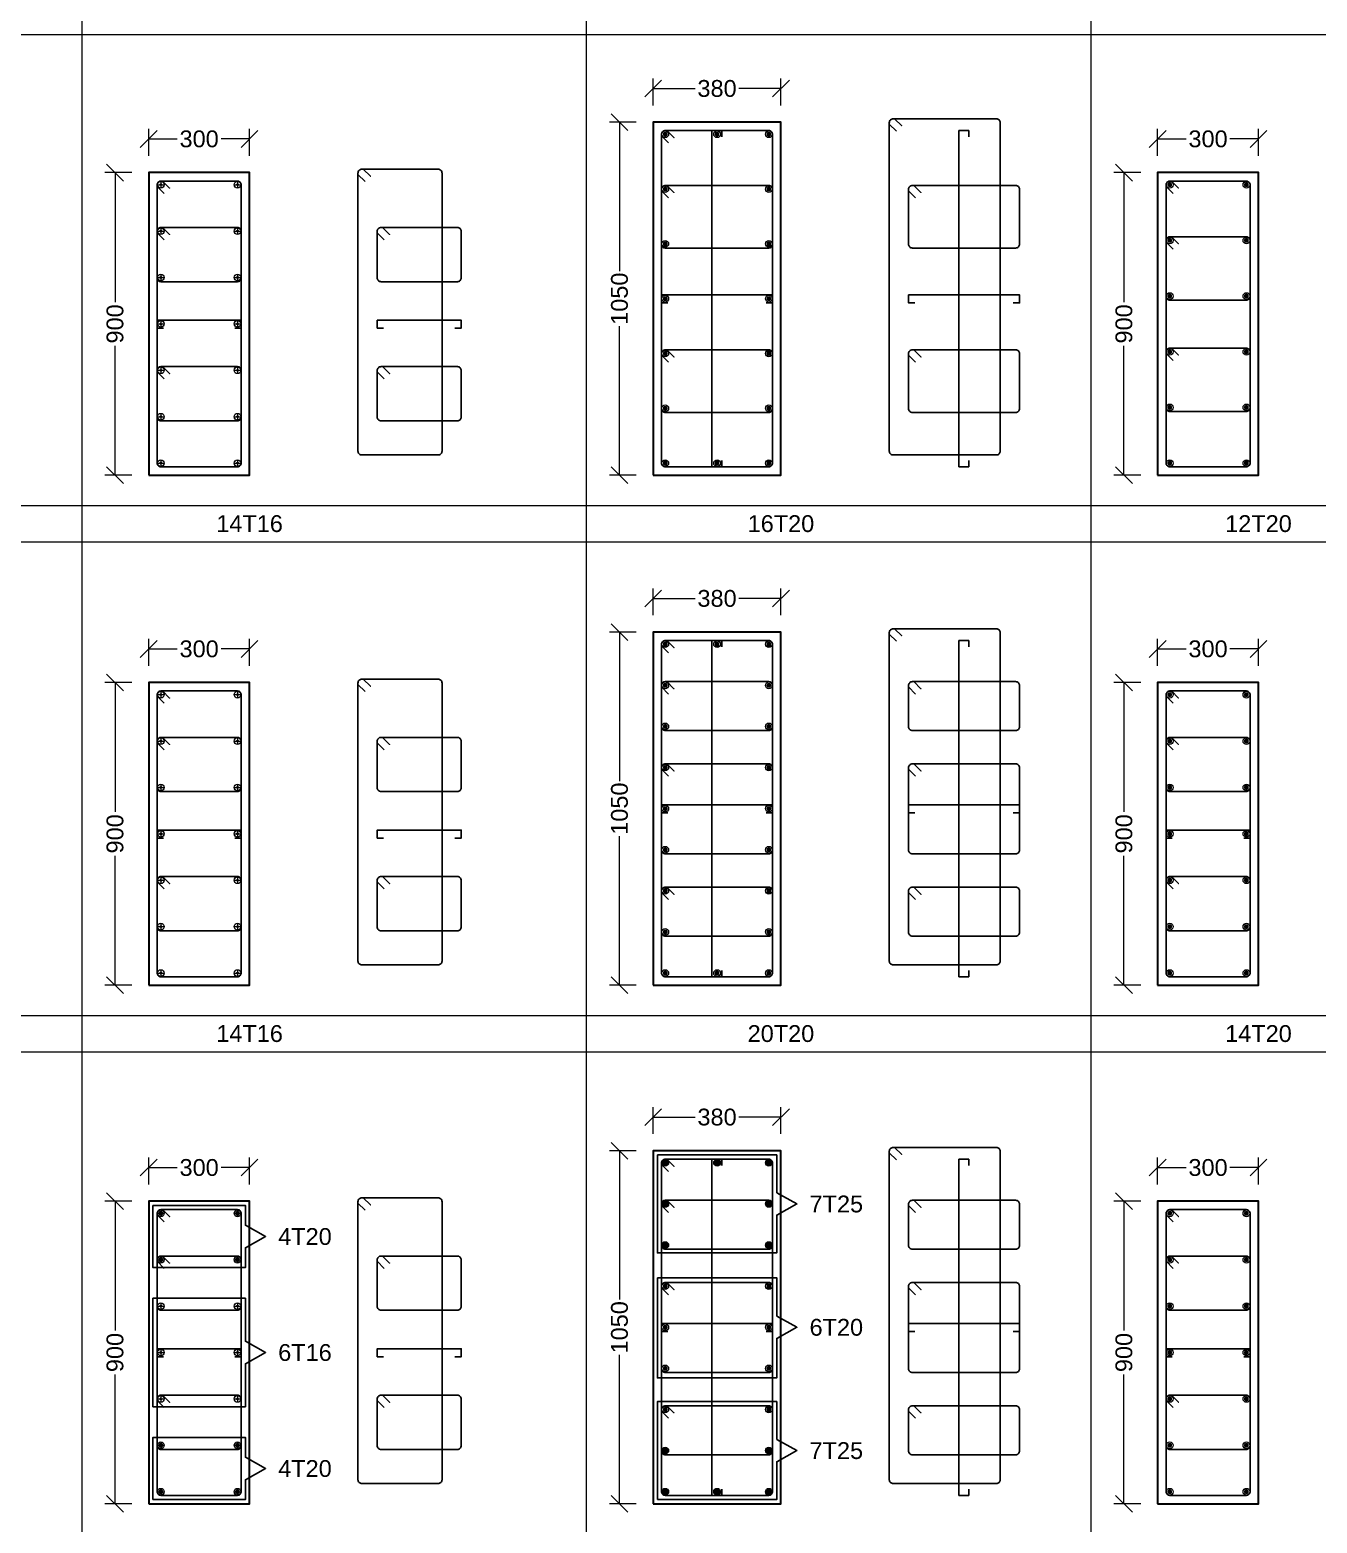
# Model space of a CAD drawing. Header units: inches. Extents: x 332 to 524, y 371 to 463.
# Drawn here: x 400.591 to 404.419, y 406.634 to 411.075 of the extents above; entities that cross this region are included whole.
import ezdxf
from ezdxf.enums import TextEntityAlignment as Align

# ---------------------------------------------------------------- set-up
doc = ezdxf.new("R2010")
doc.units = ezdxf.units.IN
doc.header["$MEASUREMENT"] = 0
for name, color, linetype, lineweight in [('16', 7, 'Continuous', 13), ('20', 7, 'Continuous', 13), ('25', 7, 'Continuous', 13), ('Column', 1, 'Continuous', 30), ('S-SHEET', 8, 'Continuous', 0)]:
    doc.layers.add(name, color=color, linetype=linetype, lineweight=lineweight)
for name, color, linetype in [('Bar', 7, 'Continuous'), ('Cover', 25, 'Continuous'), ('Dim', 7, 'Continuous'), ('Links', 4, 'Continuous'), ('Text', 7, 'Continuous')]:
    doc.layers.add(name, color=color, linetype=linetype)
doc.styles.add('Rcad', font='arial.ttf')

# ---------------------------------------------------------------- blocks, each defined once
blk = doc.blocks.new('_Oblique')
at = {"color": 0, "linetype": 'ByBlock', "lineweight": -2}
blk.add_line((-0.5, -0.5), (0.5, 0.5), dxfattribs=at)
blk = doc.blocks.new('16')
at = {"layer": '16'}
h = blk.add_hatch(color=256, dxfattribs=at)
edge = h.paths.add_edge_path()
edge.add_arc((0, 0), 0.13, 0, 360)
for p, q in [((-0.5, 0), (0.5, 0)), ((0, 0.5), (0, -0.5))]:
    blk.add_line(p, q, dxfattribs=at)
for radius in [0.5, 0.13]:
    blk.add_circle((0, 0), radius, dxfattribs=at)
blk = doc.blocks.new('20')
at = {"layer": '20'}
h = blk.add_hatch(color=256, dxfattribs=at)
h.paths.add_polyline_path([(0.26, 0.26), (0, 0), (0.26, -0.26, 0.198912), (0.36, 0, 0.198912)])
h.paths.add_polyline_path([(0.26, 0.26, 0.414214), (-0.26, 0.26), (0, 0)])
h.paths.add_polyline_path([(-0.26, 0.26, 0.198912), (-0.36, 0, 0.198912), (-0.26, -0.26), (0, 0)])
h.paths.add_polyline_path([(0, 0), (-0.26, -0.26, 0.414214), (0.26, -0.26)])
blk.add_circle((0, 0), 0.5, dxfattribs=at)
blk = doc.blocks.new('25')
at = {"layer": '25'}
h = blk.add_hatch(color=256, dxfattribs=at)
h.paths.add_polyline_path([(0.35, 0.35), (0, 0), (0.35, -0.35, 0.198912), (0.5, 0, 0.198912)])
h.paths.add_polyline_path([(0.35, 0.35, 0.414214), (-0.35, 0.35), (0, 0)])
h.paths.add_polyline_path([(-0.35, 0.35, 0.198912), (-0.5, 0, 0.198912), (-0.35, -0.35), (0, 0)])
h.paths.add_polyline_path([(0, 0), (-0.35, -0.35, 0.414214), (0.35, -0.35)])
at = {"layer": '25', "lineweight": 15}
for p, q in [((0.35, 0.35), (-0.35, -0.35)), ((0.35, -0.35), (-0.35, 0.35))]:
    blk.add_line(p, q, dxfattribs=at)
at = {"layer": '25'}
blk.add_circle((0, 0), 0.5, dxfattribs=at)

msp = doc.modelspace()

# ---------------------------------------------------------------- linework, layer by layer
at = {"layer": 'Column', "elevation": 2510.4241}
for points in [[(402.4448, 409.7506), (402.8248, 409.7506), (402.8248, 410.8006), (402.4448, 410.8006)], [(400.9448, 409.7506), (401.2448, 409.7506), (401.2448, 410.6506), (400.9448, 410.6506)], [(403.9448, 409.7506), (404.2448, 409.7506), (404.2448, 410.6506), (403.9448, 410.6506)], [(402.4448, 408.2339), (402.8248, 408.2339), (402.8248, 409.2839), (402.4448, 409.2839)], [(400.9448, 408.2339), (401.2448, 408.2339), (401.2448, 409.1339), (400.9448, 409.1339)], [(403.9448, 408.2339), (404.2448, 408.2339), (404.2448, 409.1339), (403.9448, 409.1339)], [(402.4448, 406.6913), (402.8248, 406.6913), (402.8248, 407.7413), (402.4448, 407.7413)], [(400.9448, 406.6913), (401.2448, 406.6913), (401.2448, 407.5913), (400.9448, 407.5913)], [(403.9448, 406.6913), (404.2448, 406.6913), (404.2448, 407.5913), (403.9448, 407.5913)]]:
    msp.add_lwpolyline(points, close=True, dxfattribs=at)
at = {"layer": 'Cover', "elevation": 2510.4241}
for points in [[(402.4815, 410.7756), (402.7881, 410.7756, -0.414214), (402.7998, 410.7639), (402.7998, 409.7873, -0.414214), (402.7881, 409.7756), (402.4815, 409.7756, -0.414214), (402.4698, 409.7873), (402.4698, 410.7639, -0.414214), (402.4815, 410.7756), (402.4857, 410.7756), (402.5067, 410.7546), (402.4857, 410.7756), (402.4815, 410.7756, 0.414214), (402.4698, 410.7639), (402.4698, 410.7597), (402.4909, 410.7388)], [(403.1587, 410.8107), (403.4653, 410.8107, -0.414214), (403.477, 410.799), (403.477, 409.8224, -0.414214), (403.4653, 409.8107), (403.1587, 409.8107, -0.414214), (403.147, 409.8224), (403.147, 410.799, -0.414214), (403.1587, 410.8107), (403.1629, 410.8107), (403.1839, 410.7897), (403.1629, 410.8107), (403.1587, 410.8107, 0.414214), (403.147, 410.799), (403.147, 410.7948), (403.1681, 410.7739)], [(401.5787, 410.6607), (401.8053, 410.6607, -0.414214), (401.817, 410.649), (401.817, 409.8224, -0.414214), (401.8053, 409.8107), (401.5787, 409.8107, -0.414214), (401.567, 409.8224), (401.567, 410.649, -0.414214), (401.5787, 410.6607), (401.5829, 410.6607), (401.6039, 410.6397), (401.5829, 410.6607), (401.5787, 410.6607, 0.414214), (401.567, 410.649), (401.567, 410.6448), (401.5881, 410.6239)], [(400.9815, 410.6256), (401.2081, 410.6256, -0.414214), (401.2198, 410.6139), (401.2198, 409.7873, -0.414214), (401.2081, 409.7756), (400.9815, 409.7756, -0.414214), (400.9698, 409.7873), (400.9698, 410.6139, -0.414214), (400.9815, 410.6256), (400.9857, 410.6256), (401.0067, 410.6046), (400.9857, 410.6256), (400.9815, 410.6256, 0.414214), (400.9698, 410.6139), (400.9698, 410.6097), (400.9909, 410.5888)], [(403.9815, 410.6256), (404.2081, 410.6256, -0.414214), (404.2198, 410.6139), (404.2198, 409.7873, -0.414214), (404.2081, 409.7756), (403.9815, 409.7756, -0.414214), (403.9698, 409.7873), (403.9698, 410.6139, -0.414214), (403.9815, 410.6256), (403.9857, 410.6256), (404.0067, 410.6046), (403.9857, 410.6256), (403.9815, 410.6256, 0.414214), (403.9698, 410.6139), (403.9698, 410.6097), (403.9909, 410.5888)], [(403.1587, 409.294), (403.4653, 409.294, -0.414214), (403.477, 409.2823), (403.477, 408.3057, -0.414214), (403.4653, 408.294), (403.1587, 408.294, -0.414214), (403.147, 408.3057), (403.147, 409.2823, -0.414214), (403.1587, 409.294), (403.1629, 409.294), (403.1839, 409.273), (403.1629, 409.294), (403.1587, 409.294, 0.414214), (403.147, 409.2823), (403.147, 409.2781), (403.1681, 409.2572)], [(402.4815, 409.2589), (402.7881, 409.2589, -0.414214), (402.7998, 409.2472), (402.7998, 408.2706, -0.414214), (402.7881, 408.2589), (402.4815, 408.2589, -0.414214), (402.4698, 408.2706), (402.4698, 409.2472, -0.414214), (402.4815, 409.2589), (402.4857, 409.2589), (402.5067, 409.2379), (402.4857, 409.2589), (402.4815, 409.2589, 0.414214), (402.4698, 409.2472), (402.4698, 409.243), (402.4909, 409.2221)], [(401.5787, 409.144), (401.8053, 409.144, -0.414214), (401.817, 409.1323), (401.817, 408.3057, -0.414214), (401.8053, 408.294), (401.5787, 408.294, -0.414214), (401.567, 408.3057), (401.567, 409.1323, -0.414214), (401.5787, 409.144), (401.5829, 409.144), (401.6039, 409.123), (401.5829, 409.144), (401.5787, 409.144, 0.414214), (401.567, 409.1323), (401.567, 409.1281), (401.5881, 409.1072)], [(400.9815, 409.1089), (401.2081, 409.1089, -0.414214), (401.2198, 409.0972), (401.2198, 408.2706, -0.414214), (401.2081, 408.2589), (400.9815, 408.2589, -0.414214), (400.9698, 408.2706), (400.9698, 409.0972, -0.414214), (400.9815, 409.1089), (400.9857, 409.1089), (401.0067, 409.0879), (400.9857, 409.1089), (400.9815, 409.1089, 0.414214), (400.9698, 409.0972), (400.9698, 409.093), (400.9909, 409.0721)], [(403.9815, 409.1089), (404.2081, 409.1089, -0.414214), (404.2198, 409.0972), (404.2198, 408.2706, -0.414214), (404.2081, 408.2589), (403.9815, 408.2589, -0.414214), (403.9698, 408.2706), (403.9698, 409.0972, -0.414214), (403.9815, 409.1089), (403.9857, 409.1089), (404.0067, 409.0879), (403.9857, 409.1089), (403.9815, 409.1089, 0.414214), (403.9698, 409.0972), (403.9698, 409.093), (403.9909, 409.0721)], [(402.4815, 407.7163), (402.7881, 407.7163, -0.414214), (402.7998, 407.7046), (402.7998, 406.728, -0.414214), (402.7881, 406.7163), (402.4815, 406.7163, -0.414214), (402.4698, 406.728), (402.4698, 407.7046, -0.414214), (402.4815, 407.7163), (402.4857, 407.7163), (402.5067, 407.6954), (402.4857, 407.7163), (402.4815, 407.7163, 0.414214), (402.4698, 407.7046), (402.4698, 407.7005), (402.4909, 407.6795)], [(403.1587, 407.7514), (403.4653, 407.7514, -0.414214), (403.477, 407.7397), (403.477, 406.7631, -0.414214), (403.4653, 406.7514), (403.1587, 406.7514, -0.414214), (403.147, 406.7631), (403.147, 407.7397, -0.414214), (403.1587, 407.7514), (403.1629, 407.7514), (403.1839, 407.7305), (403.1629, 407.7514), (403.1587, 407.7514, 0.414214), (403.147, 407.7397), (403.147, 407.7356), (403.1681, 407.7146)], [(401.5787, 407.6014), (401.8053, 407.6014, -0.414214), (401.817, 407.5897), (401.817, 406.7631, -0.414214), (401.8053, 406.7514), (401.5787, 406.7514, -0.414214), (401.567, 406.7631), (401.567, 407.5897, -0.414214), (401.5787, 407.6014), (401.5829, 407.6014), (401.6039, 407.5805), (401.5829, 407.6014), (401.5787, 407.6014, 0.414214), (401.567, 407.5897), (401.567, 407.5856), (401.5881, 407.5646)], [(400.9815, 407.5663), (401.2081, 407.5663, -0.414214), (401.2198, 407.5546), (401.2198, 406.728, -0.414214), (401.2081, 406.7163), (400.9815, 406.7163, -0.414214), (400.9698, 406.728), (400.9698, 407.5546, -0.414214), (400.9815, 407.5663), (400.9857, 407.5663), (401.0067, 407.5454), (400.9857, 407.5663), (400.9815, 407.5663, 0.414214), (400.9698, 407.5546), (400.9698, 407.5505), (400.9909, 407.5295)], [(403.9815, 407.5663), (404.2081, 407.5663, -0.414214), (404.2198, 407.5546), (404.2198, 406.728, -0.414214), (404.2081, 406.7163), (403.9815, 406.7163, -0.414214), (403.9698, 406.728), (403.9698, 407.5546, -0.414214), (403.9815, 407.5663), (403.9857, 407.5663), (404.0067, 407.5454), (403.9857, 407.5663), (403.9815, 407.5663, 0.414214), (403.9698, 407.5546), (403.9698, 407.5505), (403.9909, 407.5295)]]:
    msp.add_lwpolyline(points, format="xyb", dxfattribs=at)
at = {"layer": 'Dim', "lineweight": 13}
for p, q in [((402.4448, 410.8506, 2510.4241), (402.4448, 410.9306, 2510.4241)), ((402.8248, 410.8506, 2510.4241), (402.8248, 410.9306, 2510.4241)), ((402.4448, 410.9006, 2510.4241), (402.5698, 410.9006, 2510.4241)), ((402.8248, 410.9006, 2510.4241), (402.6999, 410.9006, 2510.4241)), ((400.9448, 410.7006, 2510.4241), (400.9448, 410.7806, 2510.4241)), ((401.2448, 410.7006, 2510.4241), (401.2448, 410.7806, 2510.4241)), ((402.3948, 410.8006, 2510.4241), (402.3148, 410.8006, 2510.4241)), ((402.3448, 410.8006, 2510.4241), (402.3448, 410.3577, 2510.4241)), ((403.9448, 410.7006, 2510.4241), (403.9448, 410.7806, 2510.4241)), ((404.2448, 410.7006, 2510.4241), (404.2448, 410.7806, 2510.4241)), ((400.9448, 410.7506, 2510.4241), (401.0298, 410.7506, 2510.4241)), ((401.2448, 410.7506, 2510.4241), (401.1599, 410.7506, 2510.4241)), ((403.9448, 410.7506, 2510.4241), (404.0298, 410.7506, 2510.4241)), ((404.2448, 410.7506, 2510.4241), (404.1599, 410.7506, 2510.4241)), ((400.8948, 410.6506, 2510.4241), (400.8148, 410.6506, 2510.4241)), ((400.8448, 410.6506, 2510.4241), (400.8448, 410.2656, 2510.4241)), ((403.8948, 410.6506, 2510.4241), (403.8148, 410.6506, 2510.4241)), ((403.8448, 410.6506, 2510.4241), (403.8448, 410.2656, 2510.4241)), ((402.3448, 409.7506, 2510.4241), (402.3448, 410.1934, 2510.4241)), ((400.8448, 409.7506, 2510.4241), (400.8448, 410.1355, 2510.4241)), ((403.8448, 409.7506, 2510.4241), (403.8448, 410.1355, 2510.4241)), ((400.8948, 409.7506, 2510.4241), (400.8148, 409.7506, 2510.4241)), ((402.3948, 409.7506, 2510.4241), (402.3148, 409.7506, 2510.4241)), ((403.8948, 409.7506, 2510.4241), (403.8148, 409.7506, 2510.4241)), ((402.4448, 409.3339, 2510.4241), (402.4448, 409.4139, 2510.4241)), ((402.8248, 409.3339, 2510.4241), (402.8248, 409.4139, 2510.4241)), ((402.4448, 409.3839, 2510.4241), (402.5698, 409.3839, 2510.4241)), ((402.8248, 409.3839, 2510.4241), (402.6999, 409.3839, 2510.4241)), ((402.3948, 409.2839, 2510.4241), (402.3148, 409.2839, 2510.4241)), ((402.3448, 409.2839, 2510.4241), (402.3448, 408.841, 2510.4241)), ((400.9448, 409.1839, 2510.4241), (400.9448, 409.2639, 2510.4241)), ((400.9448, 409.2339, 2510.4241), (401.0298, 409.2339, 2510.4241)), ((401.2448, 409.2339, 2510.4241), (401.1599, 409.2339, 2510.4241)), ((401.2448, 409.1839, 2510.4241), (401.2448, 409.2639, 2510.4241)), ((403.9448, 409.1839, 2510.4241), (403.9448, 409.2639, 2510.4241)), ((403.9448, 409.2339, 2510.4241), (404.0298, 409.2339, 2510.4241)), ((404.2448, 409.2339, 2510.4241), (404.1599, 409.2339, 2510.4241)), ((404.2448, 409.1839, 2510.4241), (404.2448, 409.2639, 2510.4241)), ((400.8948, 409.1339, 2510.4241), (400.8148, 409.1339, 2510.4241)), ((400.8448, 409.1339, 2510.4241), (400.8448, 408.7489, 2510.4241)), ((403.8948, 409.1339, 2510.4241), (403.8148, 409.1339, 2510.4241)), ((403.8448, 409.1339, 2510.4241), (403.8448, 408.7489, 2510.4241)), ((402.3448, 408.2339, 2510.4241), (402.3448, 408.6767, 2510.4241)), ((400.8448, 408.2339, 2510.4241), (400.8448, 408.6188, 2510.4241)), ((403.8448, 408.2339, 2510.4241), (403.8448, 408.6188, 2510.4241)), ((400.8948, 408.2339, 2510.4241), (400.8148, 408.2339, 2510.4241)), ((402.3948, 408.2339, 2510.4241), (402.3148, 408.2339, 2510.4241)), ((403.8948, 408.2339, 2510.4241), (403.8148, 408.2339, 2510.4241)), ((402.4448, 407.7913, 2510.4241), (402.4448, 407.8713, 2510.4241)), ((402.8248, 407.7913, 2510.4241), (402.8248, 407.8713, 2510.4241)), ((402.4448, 407.8413, 2510.4241), (402.5698, 407.8413, 2510.4241)), ((402.8248, 407.8413, 2510.4241), (402.6999, 407.8413, 2510.4241)), ((400.9448, 407.6413, 2510.4241), (400.9448, 407.7213, 2510.4241)), ((401.2448, 407.6413, 2510.4241), (401.2448, 407.7213, 2510.4241)), ((402.3948, 407.7413, 2510.4241), (402.3148, 407.7413, 2510.4241)), ((402.3448, 407.7413, 2510.4241), (402.3448, 407.2985, 2510.4241)), ((403.9448, 407.6413, 2510.4241), (403.9448, 407.7213, 2510.4241)), ((404.2448, 407.6413, 2510.4241), (404.2448, 407.7213, 2510.4241)), ((400.9448, 407.6913, 2510.4241), (401.0298, 407.6913, 2510.4241)), ((401.2448, 407.6913, 2510.4241), (401.1599, 407.6913, 2510.4241)), ((403.9448, 407.6913, 2510.4241), (404.0298, 407.6913, 2510.4241)), ((404.2448, 407.6913, 2510.4241), (404.1599, 407.6913, 2510.4241)), ((400.8948, 407.5913, 2510.4241), (400.8148, 407.5913, 2510.4241)), ((400.8448, 407.5913, 2510.4241), (400.8448, 407.2064, 2510.4241)), ((403.8948, 407.5913, 2510.4241), (403.8148, 407.5913, 2510.4241)), ((403.8448, 407.5913, 2510.4241), (403.8448, 407.2064, 2510.4241)), ((402.3448, 406.6913, 2510.4241), (402.3448, 407.1342, 2510.4241)), ((400.8448, 406.6913, 2510.4241), (400.8448, 407.0763, 2510.4241)), ((403.8448, 406.6913, 2510.4241), (403.8448, 407.0763, 2510.4241)), ((400.8948, 406.6913, 2510.4241), (400.8148, 406.6913, 2510.4241)), ((402.3948, 406.6913, 2510.4241), (402.3148, 406.6913, 2510.4241)), ((403.8948, 406.6913, 2510.4241), (403.8148, 406.6913, 2510.4241))]:
    msp.add_line(p, q, dxfattribs=at)
at = {"layer": 'Links', "color": 6, "elevation": 2510.4241}
for points in [[(402.6489, 410.7568), (402.6489, 410.7756), (402.6197, 410.7756), (402.6197, 409.7756), (402.6489, 409.7756), (402.6489, 409.7943)], [(403.3834, 410.7568), (403.3834, 410.7756), (403.3542, 410.7756), (403.3542, 409.7756), (403.3834, 409.7756), (403.3834, 409.7943)], [(402.4886, 410.2632), (402.4698, 410.2632), (402.4698, 410.2866), (402.7998, 410.2866), (402.7998, 410.2866), (402.7998, 410.2632), (402.7811, 410.2632)], [(403.2231, 410.2632), (403.2043, 410.2632), (403.2043, 410.2866), (403.5343, 410.2866), (403.5343, 410.2866), (403.5343, 410.2632), (403.5156, 410.2632)], [(400.9886, 410.1882), (400.9698, 410.1882), (400.9698, 410.2116), (401.2198, 410.2116), (401.2198, 410.2116), (401.2198, 410.1882), (401.2011, 410.1882)], [(401.6431, 410.1882), (401.6243, 410.1882), (401.6243, 410.2116), (401.8743, 410.2116), (401.8743, 410.2116), (401.8743, 410.1882), (401.8556, 410.1882)], [(402.6489, 409.2402), (402.6489, 409.2589), (402.6197, 409.2589), (402.6197, 408.2589), (402.6489, 408.2589), (402.6489, 408.2776)], [(403.3834, 409.2402), (403.3834, 409.2589), (403.3542, 409.2589), (403.3542, 408.2589), (403.3834, 408.2589), (403.3834, 408.2776)], [(402.4886, 408.7465), (402.4698, 408.7465), (402.4698, 408.7699), (402.7998, 408.7699), (402.7998, 408.7699), (402.7998, 408.7465), (402.7811, 408.7465)], [(403.2231, 408.7465), (403.2043, 408.7465), (403.2043, 408.7699), (403.5343, 408.7699), (403.5343, 408.7699), (403.5343, 408.7465), (403.5156, 408.7465)], [(400.9886, 408.6715), (400.9698, 408.6715), (400.9698, 408.6949), (401.2198, 408.6949), (401.2198, 408.6949), (401.2198, 408.6715), (401.2011, 408.6715)], [(401.6431, 408.6715), (401.6243, 408.6715), (401.6243, 408.6949), (401.8743, 408.6949), (401.8743, 408.6949), (401.8743, 408.6715), (401.8556, 408.6715)], [(403.9886, 408.6715), (403.9698, 408.6715), (403.9698, 408.6949), (404.2198, 408.6949), (404.2198, 408.6949), (404.2198, 408.6715), (404.2011, 408.6715)], [(402.6489, 407.6976), (402.6489, 407.7163), (402.6197, 407.7163), (402.6197, 406.7163), (402.6489, 406.7163), (402.6489, 406.7351)], [(403.3834, 407.6976), (403.3834, 407.7163), (403.3542, 407.7163), (403.3542, 406.7163), (403.3834, 406.7163), (403.3834, 406.7351)], [(402.4886, 407.2039), (402.4698, 407.2039), (402.4698, 407.2273), (402.7998, 407.2273), (402.7998, 407.2273), (402.7998, 407.2039), (402.7811, 407.2039)], [(403.2231, 407.2039), (403.2043, 407.2039), (403.2043, 407.2273), (403.5343, 407.2273), (403.5343, 407.2273), (403.5343, 407.2039), (403.5156, 407.2039)], [(400.9886, 407.1289), (400.9698, 407.1289), (400.9698, 407.1523), (401.2198, 407.1523), (401.2198, 407.1523), (401.2198, 407.1289), (401.2011, 407.1289)], [(401.6431, 407.1289), (401.6243, 407.1289), (401.6243, 407.1523), (401.8743, 407.1523), (401.8743, 407.1523), (401.8743, 407.1289), (401.8556, 407.1289)], [(403.9886, 407.1289), (403.9698, 407.1289), (403.9698, 407.1523), (404.2198, 407.1523), (404.2198, 407.1523), (404.2198, 407.1289), (404.2011, 407.1289)]]:
    msp.add_lwpolyline(points, dxfattribs=at)
at = {"layer": 'Links', "elevation": 2510.4241}
for points in [[(402.4815, 410.6126), (402.7881, 410.6126, -0.414214), (402.7998, 410.6009), (402.7998, 410.4379, -0.414214), (402.7881, 410.4262), (402.4815, 410.4262, -0.414214), (402.4698, 410.4379), (402.4698, 410.6009, -0.414214), (402.4815, 410.6126), (402.4857, 410.6126), (402.5067, 410.5916), (402.4857, 410.6126), (402.4815, 410.6126, 0.414214), (402.4698, 410.6009), (402.4698, 410.5967), (402.4909, 410.5758)], [(403.216, 410.6126), (403.5226, 410.6126, -0.414214), (403.5343, 410.6009), (403.5343, 410.4379, -0.414214), (403.5226, 410.4262), (403.216, 410.4262, -0.414214), (403.2043, 410.4379), (403.2043, 410.6009, -0.414214), (403.216, 410.6126), (403.2202, 410.6126), (403.2412, 410.5916), (403.2202, 410.6126), (403.216, 410.6126, 0.414214), (403.2043, 410.6009), (403.2043, 410.5967), (403.2254, 410.5758)], [(400.9815, 410.4876), (401.2081, 410.4876, -0.414214), (401.2198, 410.4759), (401.2198, 410.3379, -0.414214), (401.2081, 410.3262), (400.9815, 410.3262, -0.414214), (400.9698, 410.3379), (400.9698, 410.4759, -0.414214), (400.9815, 410.4876), (400.9857, 410.4876), (401.0067, 410.4666), (400.9857, 410.4876), (400.9815, 410.4876, 0.414214), (400.9698, 410.4759), (400.9698, 410.4717), (400.9909, 410.4508)], [(401.636, 410.4876), (401.8626, 410.4876, -0.414214), (401.8743, 410.4759), (401.8743, 410.3379, -0.414214), (401.8626, 410.3262), (401.636, 410.3262, -0.414214), (401.6243, 410.3379), (401.6243, 410.4759, -0.414214), (401.636, 410.4876), (401.6402, 410.4876), (401.6612, 410.4666), (401.6402, 410.4876), (401.636, 410.4876, 0.414214), (401.6243, 410.4759), (401.6243, 410.4717), (401.6454, 410.4508)], [(403.9815, 410.46), (404.2081, 410.46, -0.414214), (404.2198, 410.4483), (404.2198, 410.2827, -0.414214), (404.2081, 410.271), (403.9815, 410.271, -0.414214), (403.9698, 410.2827), (403.9698, 410.4483, -0.414214), (403.9815, 410.46), (403.9857, 410.46), (404.0067, 410.439), (403.9857, 410.46), (403.9815, 410.46, 0.414214), (403.9698, 410.4483), (403.9698, 410.4441), (403.9909, 410.4232)], [(402.4815, 410.1236), (402.7881, 410.1236, -0.414214), (402.7998, 410.1119), (402.7998, 409.9489, -0.414214), (402.7881, 409.9372), (402.4815, 409.9372, -0.414214), (402.4698, 409.9489), (402.4698, 410.1119, -0.414214), (402.4815, 410.1236), (402.4857, 410.1236), (402.5067, 410.1026), (402.4857, 410.1236), (402.4815, 410.1236, 0.414214), (402.4698, 410.1119), (402.4698, 410.1077), (402.4909, 410.0868)], [(403.216, 410.1236), (403.5226, 410.1236, -0.414214), (403.5343, 410.1119), (403.5343, 409.9489, -0.414214), (403.5226, 409.9372), (403.216, 409.9372, -0.414214), (403.2043, 409.9489), (403.2043, 410.1119, -0.414214), (403.216, 410.1236), (403.2202, 410.1236), (403.2412, 410.1026), (403.2202, 410.1236), (403.216, 410.1236, 0.414214), (403.2043, 410.1119), (403.2043, 410.1077), (403.2254, 410.0868)], [(403.9815, 410.1288), (404.2081, 410.1288, -0.414214), (404.2198, 410.1171), (404.2198, 409.9515, -0.414214), (404.2081, 409.9398), (403.9815, 409.9398, -0.414214), (403.9698, 409.9515), (403.9698, 410.1171, -0.414214), (403.9815, 410.1288), (403.9857, 410.1288), (404.0067, 410.1078), (403.9857, 410.1288), (403.9815, 410.1288, 0.414214), (403.9698, 410.1171), (403.9698, 410.1129), (403.9909, 410.092)], [(400.9815, 410.0736), (401.2081, 410.0736, -0.414214), (401.2198, 410.0619), (401.2198, 409.9239, -0.414214), (401.2081, 409.9122), (400.9815, 409.9122, -0.414214), (400.9698, 409.9239), (400.9698, 410.0619, -0.414214), (400.9815, 410.0736), (400.9857, 410.0736), (401.0067, 410.0526), (400.9857, 410.0736), (400.9815, 410.0736, 0.414214), (400.9698, 410.0619), (400.9698, 410.0577), (400.9909, 410.0368)], [(401.636, 410.0736), (401.8626, 410.0736, -0.414214), (401.8743, 410.0619), (401.8743, 409.9239, -0.414214), (401.8626, 409.9122), (401.636, 409.9122, -0.414214), (401.6243, 409.9239), (401.6243, 410.0619, -0.414214), (401.636, 410.0736), (401.6402, 410.0736), (401.6612, 410.0526), (401.6402, 410.0736), (401.636, 410.0736, 0.414214), (401.6243, 410.0619), (401.6243, 410.0577), (401.6454, 410.0368)], [(402.4815, 409.1366), (402.7881, 409.1366, -0.414214), (402.7998, 409.1249), (402.7998, 409.0027, -0.414214), (402.7881, 408.991), (402.4815, 408.991, -0.414214), (402.4698, 409.0027), (402.4698, 409.1249, -0.414214), (402.4815, 409.1366), (402.4857, 409.1366), (402.5067, 409.1157), (402.4857, 409.1366), (402.4815, 409.1366, 0.414214), (402.4698, 409.1249), (402.4698, 409.1208), (402.4909, 409.0998)], [(403.216, 409.1366), (403.5226, 409.1366, -0.414214), (403.5343, 409.1249), (403.5343, 409.0027, -0.414214), (403.5226, 408.991), (403.216, 408.991, -0.414214), (403.2043, 409.0027), (403.2043, 409.1249, -0.414214), (403.216, 409.1366), (403.2202, 409.1366), (403.2412, 409.1157), (403.2202, 409.1366), (403.216, 409.1366, 0.414214), (403.2043, 409.1249), (403.2043, 409.1208), (403.2254, 409.0998)], [(400.9815, 408.9709), (401.2081, 408.9709, -0.414214), (401.2198, 408.9592), (401.2198, 408.8212, -0.414214), (401.2081, 408.8095), (400.9815, 408.8095, -0.414214), (400.9698, 408.8212), (400.9698, 408.9592, -0.414214), (400.9815, 408.9709), (400.9857, 408.9709), (401.0067, 408.9499), (400.9857, 408.9709), (400.9815, 408.9709, 0.414214), (400.9698, 408.9592), (400.9698, 408.955), (400.9909, 408.9341)], [(401.636, 408.9709), (401.8626, 408.9709, -0.414214), (401.8743, 408.9592), (401.8743, 408.8212, -0.414214), (401.8626, 408.8095), (401.636, 408.8095, -0.414214), (401.6243, 408.8212), (401.6243, 408.9592, -0.414214), (401.636, 408.9709), (401.6402, 408.9709), (401.6612, 408.9499), (401.6402, 408.9709), (401.636, 408.9709, 0.414214), (401.6243, 408.9592), (401.6243, 408.955), (401.6454, 408.9341)], [(403.9815, 408.9709), (404.2081, 408.9709, -0.414214), (404.2198, 408.9592), (404.2198, 408.8212, -0.414214), (404.2081, 408.8095), (403.9815, 408.8095, -0.414214), (403.9698, 408.8212), (403.9698, 408.9592, -0.414214), (403.9815, 408.9709), (403.9857, 408.9709), (404.0067, 408.9499), (403.9857, 408.9709), (403.9815, 408.9709, 0.414214), (403.9698, 408.9592), (403.9698, 408.955), (403.9909, 408.9341)], [(402.4815, 408.8921), (402.7881, 408.8921, -0.414214), (402.7998, 408.8804), (402.7998, 408.6359, -0.414214), (402.7881, 408.6242), (402.4815, 408.6242, -0.414214), (402.4698, 408.6359), (402.4698, 408.8804, -0.414214), (402.4815, 408.8921), (402.4857, 408.8921), (402.5067, 408.8712), (402.4857, 408.8921), (402.4815, 408.8921, 0.414214), (402.4698, 408.8804), (402.4698, 408.8763), (402.4909, 408.8553)], [(403.216, 408.8921), (403.5226, 408.8921, -0.414214), (403.5343, 408.8804), (403.5343, 408.6359, -0.414214), (403.5226, 408.6242), (403.216, 408.6242, -0.414214), (403.2043, 408.6359), (403.2043, 408.8804, -0.414214), (403.216, 408.8921), (403.2202, 408.8921), (403.2412, 408.8712), (403.2202, 408.8921), (403.216, 408.8921, 0.414214), (403.2043, 408.8804), (403.2043, 408.8763), (403.2254, 408.8553)], [(400.9815, 408.5569), (401.2081, 408.5569, -0.414214), (401.2198, 408.5452), (401.2198, 408.4072, -0.414214), (401.2081, 408.3955), (400.9815, 408.3955, -0.414214), (400.9698, 408.4072), (400.9698, 408.5452, -0.414214), (400.9815, 408.5569), (400.9857, 408.5569), (401.0067, 408.5359), (400.9857, 408.5569), (400.9815, 408.5569, 0.414214), (400.9698, 408.5452), (400.9698, 408.541), (400.9909, 408.5201)], [(401.636, 408.5569), (401.8626, 408.5569, -0.414214), (401.8743, 408.5452), (401.8743, 408.4072, -0.414214), (401.8626, 408.3955), (401.636, 408.3955, -0.414214), (401.6243, 408.4072), (401.6243, 408.5452, -0.414214), (401.636, 408.5569), (401.6402, 408.5569), (401.6612, 408.5359), (401.6402, 408.5569), (401.636, 408.5569, 0.414214), (401.6243, 408.5452), (401.6243, 408.541), (401.6454, 408.5201)], [(403.9815, 408.5569), (404.2081, 408.5569, -0.414214), (404.2198, 408.5452), (404.2198, 408.4072, -0.414214), (404.2081, 408.3955), (403.9815, 408.3955, -0.414214), (403.9698, 408.4072), (403.9698, 408.5452, -0.414214), (403.9815, 408.5569), (403.9857, 408.5569), (404.0067, 408.5359), (403.9857, 408.5569), (403.9815, 408.5569, 0.414214), (403.9698, 408.5452), (403.9698, 408.541), (403.9909, 408.5201)], [(402.4815, 408.5254), (402.7881, 408.5254, -0.414214), (402.7998, 408.5137), (402.7998, 408.3914, -0.414214), (402.7881, 408.3797), (402.4815, 408.3797, -0.414214), (402.4698, 408.3914), (402.4698, 408.5137, -0.414214), (402.4815, 408.5254), (402.4857, 408.5254), (402.5067, 408.5044), (402.4857, 408.5254), (402.4815, 408.5254, 0.414214), (402.4698, 408.5137), (402.4698, 408.5095), (402.4909, 408.4886)], [(403.216, 408.5254), (403.5226, 408.5254, -0.414214), (403.5343, 408.5137), (403.5343, 408.3914, -0.414214), (403.5226, 408.3797), (403.216, 408.3797, -0.414214), (403.2043, 408.3914), (403.2043, 408.5137, -0.414214), (403.216, 408.5254), (403.2202, 408.5254), (403.2412, 408.5044), (403.2202, 408.5254), (403.216, 408.5254, 0.414214), (403.2043, 408.5137), (403.2043, 408.5095), (403.2254, 408.4886)], [(402.4815, 407.5941), (402.7881, 407.5941, -0.414214), (402.7998, 407.5824), (402.7998, 407.4601, -0.414214), (402.7881, 407.4484), (402.4815, 407.4484, -0.414214), (402.4698, 407.4601), (402.4698, 407.5824, -0.414214), (402.4815, 407.5941), (402.4857, 407.5941), (402.5067, 407.5731), (402.4857, 407.5941), (402.4815, 407.5941, 0.414214), (402.4698, 407.5824), (402.4698, 407.5782), (402.4909, 407.5573)], [(403.216, 407.5941), (403.5226, 407.5941, -0.414214), (403.5343, 407.5824), (403.5343, 407.4601, -0.414214), (403.5226, 407.4484), (403.216, 407.4484, -0.414214), (403.2043, 407.4601), (403.2043, 407.5824, -0.414214), (403.216, 407.5941), (403.2202, 407.5941), (403.2412, 407.5731), (403.2202, 407.5941), (403.216, 407.5941, 0.414214), (403.2043, 407.5824), (403.2043, 407.5782), (403.2254, 407.5573)], [(400.9815, 407.4283), (401.2081, 407.4283, -0.414214), (401.2198, 407.4166), (401.2198, 407.2786, -0.414214), (401.2081, 407.2669), (400.9815, 407.2669, -0.414214), (400.9698, 407.2786), (400.9698, 407.4166, -0.414214), (400.9815, 407.4283), (400.9857, 407.4283), (401.0067, 407.4074), (400.9857, 407.4283), (400.9815, 407.4283, 0.414214), (400.9698, 407.4166), (400.9698, 407.4125), (400.9909, 407.3915)], [(401.636, 407.4283), (401.8626, 407.4283, -0.414214), (401.8743, 407.4166), (401.8743, 407.2786, -0.414214), (401.8626, 407.2669), (401.636, 407.2669, -0.414214), (401.6243, 407.2786), (401.6243, 407.4166, -0.414214), (401.636, 407.4283), (401.6402, 407.4283), (401.6612, 407.4074), (401.6402, 407.4283), (401.636, 407.4283, 0.414214), (401.6243, 407.4166), (401.6243, 407.4125), (401.6454, 407.3915)], [(403.9815, 407.4283), (404.2081, 407.4283, -0.414214), (404.2198, 407.4166), (404.2198, 407.2786, -0.414214), (404.2081, 407.2669), (403.9815, 407.2669, -0.414214), (403.9698, 407.2786), (403.9698, 407.4166, -0.414214), (403.9815, 407.4283), (403.9857, 407.4283), (404.0067, 407.4074), (403.9857, 407.4283), (403.9815, 407.4283, 0.414214), (403.9698, 407.4166), (403.9698, 407.4125), (403.9909, 407.3915)], [(402.4815, 407.3496), (402.7881, 407.3496, -0.414214), (402.7998, 407.3379), (402.7998, 407.0934, -0.414214), (402.7881, 407.0817), (402.4815, 407.0817, -0.414214), (402.4698, 407.0934), (402.4698, 407.3379, -0.414214), (402.4815, 407.3496), (402.4857, 407.3496), (402.5067, 407.3286), (402.4857, 407.3496), (402.4815, 407.3496, 0.414214), (402.4698, 407.3379), (402.4698, 407.3337), (402.4909, 407.3128)], [(403.216, 407.3496), (403.5226, 407.3496, -0.414214), (403.5343, 407.3379), (403.5343, 407.0934, -0.414214), (403.5226, 407.0817), (403.216, 407.0817, -0.414214), (403.2043, 407.0934), (403.2043, 407.3379, -0.414214), (403.216, 407.3496), (403.2202, 407.3496), (403.2412, 407.3286), (403.2202, 407.3496), (403.216, 407.3496, 0.414214), (403.2043, 407.3379), (403.2043, 407.3337), (403.2254, 407.3128)], [(400.9815, 407.0143), (401.2081, 407.0143, -0.414214), (401.2198, 407.0026), (401.2198, 406.8646, -0.414214), (401.2081, 406.8529), (400.9815, 406.8529, -0.414214), (400.9698, 406.8646), (400.9698, 407.0026, -0.414214), (400.9815, 407.0143), (400.9857, 407.0143), (401.0067, 406.9934), (400.9857, 407.0143), (400.9815, 407.0143, 0.414214), (400.9698, 407.0026), (400.9698, 406.9985), (400.9909, 406.9775)], [(401.636, 407.0143), (401.8626, 407.0143, -0.414214), (401.8743, 407.0026), (401.8743, 406.8646, -0.414214), (401.8626, 406.8529), (401.636, 406.8529, -0.414214), (401.6243, 406.8646), (401.6243, 407.0026, -0.414214), (401.636, 407.0143), (401.6402, 407.0143), (401.6612, 406.9934), (401.6402, 407.0143), (401.636, 407.0143, 0.414214), (401.6243, 407.0026), (401.6243, 406.9985), (401.6454, 406.9775)], [(403.9815, 407.0143), (404.2081, 407.0143, -0.414214), (404.2198, 407.0026), (404.2198, 406.8646, -0.414214), (404.2081, 406.8529), (403.9815, 406.8529, -0.414214), (403.9698, 406.8646), (403.9698, 407.0026, -0.414214), (403.9815, 407.0143), (403.9857, 407.0143), (404.0067, 406.9934), (403.9857, 407.0143), (403.9815, 407.0143, 0.414214), (403.9698, 407.0026), (403.9698, 406.9985), (403.9909, 406.9775)], [(402.4815, 406.9828), (402.7881, 406.9828, -0.414214), (402.7998, 406.9711), (402.7998, 406.8489, -0.414214), (402.7881, 406.8372), (402.4815, 406.8372, -0.414214), (402.4698, 406.8489), (402.4698, 406.9711, -0.414214), (402.4815, 406.9828), (402.4857, 406.9828), (402.5067, 406.9619), (402.4857, 406.9828), (402.4815, 406.9828, 0.414214), (402.4698, 406.9711), (402.4698, 406.967), (402.4909, 406.946)], [(403.216, 406.9828), (403.5226, 406.9828, -0.414214), (403.5343, 406.9711), (403.5343, 406.8489, -0.414214), (403.5226, 406.8372), (403.216, 406.8372, -0.414214), (403.2043, 406.8489), (403.2043, 406.9711, -0.414214), (403.216, 406.9828), (403.2202, 406.9828), (403.2412, 406.9619), (403.2202, 406.9828), (403.216, 406.9828, 0.414214), (403.2043, 406.9711), (403.2043, 406.967), (403.2254, 406.946)]]:
    msp.add_lwpolyline(points, format="xyb", dxfattribs=at)
at = {"layer": 'S-SHEET'}
for p, q in [((400.7468, 397.7363, 2510.4241), (400.7468, 415.48, 2510.4241)), ((402.2468, 397.7363, 2510.4241), (402.2468, 415.48, 2510.4241)), ((403.7468, 397.7363, 2510.4241), (403.7468, 415.48, 2510.4241)), ((395.5268, 411.061, 2510.4241), (408.2468, 411.061, 2510.4241)), ((395.6708, 409.6606, 2510.4241), (408.2468, 409.6606, 2510.4241)), ((395.5268, 409.5526, 2510.4241), (408.2468, 409.5526, 2510.4241)), ((395.6708, 408.1439, 2510.4241), (408.2468, 408.1439, 2510.4241)), ((395.5268, 408.0359, 2510.4241), (408.2468, 408.0359, 2510.4241))]:
    msp.add_line(p, q, dxfattribs=at)
at = {"layer": 'Text', "color": 6, "elevation": 2510.4241}
for points in [[(402.4573, 407.7289), (402.8124, 407.7289), (402.8124, 407.6164), (402.8724, 407.5831), (402.8124, 407.5498), (402.8124, 407.4373), (402.4573, 407.4373)], [(400.9573, 407.5789), (401.2324, 407.5789), (401.2324, 407.5197), (401.2924, 407.4863), (401.2324, 407.453), (401.2324, 407.3938), (400.9573, 407.3938)], [(402.4573, 406.7038), (402.8124, 406.7038), (402.8124, 406.8163), (402.8724, 406.8496), (402.8124, 406.8829), (402.8124, 406.9954), (402.4573, 406.9954)], [(400.9573, 406.7038), (401.2324, 406.7038), (401.2324, 406.763), (401.2924, 406.7963), (401.2324, 406.8297), (401.2324, 406.8889), (400.9573, 406.8889)]]:
    msp.add_lwpolyline(points, close=True, dxfattribs=at)
at = {"layer": 'Text', "color": 151, "elevation": 2510.4241}
for points in [[(402.4573, 407.3639), (402.8124, 407.3639), (402.8124, 407.2497), (402.8724, 407.2163), (402.8124, 407.183), (402.8124, 407.0659), (402.4573, 407.0659)], [(400.9573, 407.3029), (401.2324, 407.3029), (401.2324, 407.1747), (401.2924, 407.1413), (401.2324, 407.108), (401.2324, 406.9798), (400.9573, 406.9798)]]:
    msp.add_lwpolyline(points, close=True, dxfattribs=at)

# ---------------------------------------------------------------- block references
at = {"layer": 'Bar', "xscale": 0.02, "yscale": 0.02, "zscale": 0.02}
for name, p in [('20', (402.4808, 410.7646, 2510.4241)), ('20', (402.6348, 410.7646, 2510.4241)), ('20', (402.7888, 410.7646, 2510.4241)), ('16', (400.9808, 410.6146, 2510.4241)), ('16', (401.2088, 410.6146, 2510.4241)), ('20', (402.4808, 410.6016, 2510.4241)), ('20', (402.7888, 410.6016, 2510.4241)), ('20', (403.9808, 410.6146, 2510.4241)), ('20', (404.2088, 410.6146, 2510.4241)), ('16', (400.9808, 410.4766, 2510.4241)), ('16', (401.2088, 410.4766, 2510.4241)), ('20', (402.4808, 410.4386, 2510.4241)), ('20', (402.7888, 410.4386, 2510.4241)), ('20', (403.9808, 410.449, 2510.4241)), ('20', (404.2088, 410.449, 2510.4241)), ('16', (400.9808, 410.3386, 2510.4241)), ('16', (401.2088, 410.3386, 2510.4241)), ('20', (403.9808, 410.2834, 2510.4241)), ('20', (404.2088, 410.2834, 2510.4241)), ('20', (402.4808, 410.2756, 2510.4241)), ('20', (402.7888, 410.2756, 2510.4241)), ('16', (400.9808, 410.2006, 2510.4241)), ('16', (401.2088, 410.2006, 2510.4241)), ('20', (402.4808, 410.1126, 2510.4241)), ('20', (402.7888, 410.1126, 2510.4241)), ('20', (403.9808, 410.1178, 2510.4241)), ('20', (404.2088, 410.1178, 2510.4241)), ('16', (400.9808, 410.0626, 2510.4241)), ('16', (401.2088, 410.0626, 2510.4241)), ('16', (400.9808, 409.9246, 2510.4241)), ('16', (401.2088, 409.9246, 2510.4241)), ('20', (402.4808, 409.9496, 2510.4241)), ('20', (402.7888, 409.9496, 2510.4241)), ('20', (403.9808, 409.9522, 2510.4241)), ('20', (404.2088, 409.9522, 2510.4241)), ('16', (400.9808, 409.7866, 2510.4241)), ('16', (401.2088, 409.7866, 2510.4241)), ('20', (402.4808, 409.7866, 2510.4241)), ('20', (402.6348, 409.7866, 2510.4241)), ('20', (402.7888, 409.7866, 2510.4241)), ('20', (403.9808, 409.7866, 2510.4241)), ('20', (404.2088, 409.7866, 2510.4241)), ('20', (402.4808, 409.2479, 2510.4241)), ('20', (402.6348, 409.2479, 2510.4241)), ('20', (402.7888, 409.2479, 2510.4241)), ('20', (402.4808, 409.1256, 2510.4241)), ('20', (402.7888, 409.1256, 2510.4241)), ('16', (400.9808, 409.0979, 2510.4241)), ('16', (401.2088, 409.0979, 2510.4241)), ('20', (403.9808, 409.0979, 2510.4241)), ('20', (404.2088, 409.0979, 2510.4241)), ('20', (402.4808, 409.0034, 2510.4241)), ('20', (402.7888, 409.0034, 2510.4241)), ('16', (400.9808, 408.9599, 2510.4241)), ('16', (401.2088, 408.9599, 2510.4241)), ('20', (403.9808, 408.9599, 2510.4241)), ('20', (404.2088, 408.9599, 2510.4241)), ('20', (402.4808, 408.8811, 2510.4241)), ('20', (402.7888, 408.8811, 2510.4241)), ('16', (400.9808, 408.8219, 2510.4241)), ('16', (401.2088, 408.8219, 2510.4241)), ('20', (403.9808, 408.8219, 2510.4241)), ('20', (404.2088, 408.8219, 2510.4241)), ('20', (402.4808, 408.7589, 2510.4241)), ('20', (402.7888, 408.7589, 2510.4241)), ('16', (400.9808, 408.6839, 2510.4241)), ('16', (401.2088, 408.6839, 2510.4241)), ('20', (403.9808, 408.6839, 2510.4241)), ('20', (404.2088, 408.6839, 2510.4241)), ('20', (402.4808, 408.6366, 2510.4241)), ('20', (402.7888, 408.6366, 2510.4241)), ('16', (400.9808, 408.5459, 2510.4241)), ('16', (401.2088, 408.5459, 2510.4241)), ('20', (403.9808, 408.5459, 2510.4241)), ('20', (404.2088, 408.5459, 2510.4241)), ('20', (402.4808, 408.5144, 2510.4241)), ('20', (402.7888, 408.5144, 2510.4241)), ('16', (400.9808, 408.4079, 2510.4241)), ('16', (401.2088, 408.4079, 2510.4241)), ('20', (402.4808, 408.3921, 2510.4241)), ('20', (402.7888, 408.3921, 2510.4241)), ('20', (403.9808, 408.4079, 2510.4241)), ('20', (404.2088, 408.4079, 2510.4241)), ('16', (400.9808, 408.2699, 2510.4241)), ('16', (401.2088, 408.2699, 2510.4241)), ('20', (402.4808, 408.2699, 2510.4241)), ('20', (402.6348, 408.2699, 2510.4241)), ('20', (402.7888, 408.2699, 2510.4241)), ('20', (403.9808, 408.2699, 2510.4241)), ('20', (404.2088, 408.2699, 2510.4241)), ('20', (402.4808, 407.7053, 2510.4241)), ('20', (402.6348, 407.7053, 2510.4241)), ('20', (402.7888, 407.7053, 2510.4241)), ('20', (402.4808, 407.5831, 2510.4241)), ('20', (402.7888, 407.5831, 2510.4241)), ('16', (400.9808, 407.5553, 2510.4241)), ('16', (401.2088, 407.5553, 2510.4241)), ('20', (403.9808, 407.5553, 2510.4241)), ('20', (404.2088, 407.5553, 2510.4241)), ('20', (402.4808, 407.4608, 2510.4241)), ('20', (402.7888, 407.4608, 2510.4241)), ('16', (400.9808, 407.4173, 2510.4241)), ('16', (401.2088, 407.4173, 2510.4241)), ('20', (403.9808, 407.4173, 2510.4241)), ('20', (404.2088, 407.4173, 2510.4241)), ('20', (402.4808, 407.3386, 2510.4241)), ('20', (402.7888, 407.3386, 2510.4241)), ('16', (400.9808, 407.2793, 2510.4241)), ('16', (401.2088, 407.2793, 2510.4241)), ('20', (403.9808, 407.2793, 2510.4241)), ('20', (404.2088, 407.2793, 2510.4241)), ('20', (402.4808, 407.2163, 2510.4241)), ('20', (402.7888, 407.2163, 2510.4241)), ('16', (400.9808, 407.1413, 2510.4241)), ('16', (401.2088, 407.1413, 2510.4241)), ('20', (403.9808, 407.1413, 2510.4241)), ('20', (404.2088, 407.1413, 2510.4241)), ('20', (402.4808, 407.0941, 2510.4241)), ('20', (402.7888, 407.0941, 2510.4241)), ('16', (400.9808, 407.0033, 2510.4241)), ('16', (401.2088, 407.0033, 2510.4241)), ('20', (403.9808, 407.0033, 2510.4241)), ('20', (404.2088, 407.0033, 2510.4241)), ('20', (402.4808, 406.9718, 2510.4241)), ('20', (402.7888, 406.9718, 2510.4241)), ('16', (400.9808, 406.8653, 2510.4241)), ('16', (401.2088, 406.8653, 2510.4241)), ('20', (403.9808, 406.8653, 2510.4241)), ('20', (404.2088, 406.8653, 2510.4241)), ('20', (402.4808, 406.8496, 2510.4241)), ('20', (402.7888, 406.8496, 2510.4241)), ('16', (400.9808, 406.7273, 2510.4241)), ('16', (401.2088, 406.7273, 2510.4241)), ('20', (402.4808, 406.7273, 2510.4241)), ('20', (402.6348, 406.7273, 2510.4241)), ('20', (402.7888, 406.7273, 2510.4241)), ('20', (403.9808, 406.7273, 2510.4241)), ('20', (404.2088, 406.7273, 2510.4241))]:
    msp.add_blockref(name, p, dxfattribs=at)
at = {"layer": 'Dim', "lineweight": 13, "xscale": 0.05, "yscale": 0.05, "zscale": 0.05}
for p, rotation in [((402.4448, 410.9006, 2510.4241), 180), ((402.3448, 410.8006, 2510.4241), 90), ((400.9448, 410.7506, 2510.4241), 180), ((403.9448, 410.7506, 2510.4241), 180), ((400.8448, 410.6506, 2510.4241), 90), ((403.8448, 410.6506, 2510.4241), 90), ((400.8448, 409.7506, 2510.4241), 270), ((402.3448, 409.7506, 2510.4241), 270), ((403.8448, 409.7506, 2510.4241), 270), ((402.4448, 409.3839, 2510.4241), 180), ((402.3448, 409.2839, 2510.4241), 90), ((400.9448, 409.2339, 2510.4241), 180), ((403.9448, 409.2339, 2510.4241), 180), ((400.8448, 409.1339, 2510.4241), 90), ((403.8448, 409.1339, 2510.4241), 90), ((400.8448, 408.2339, 2510.4241), 270), ((402.3448, 408.2339, 2510.4241), 270), ((403.8448, 408.2339, 2510.4241), 270), ((402.4448, 407.8413, 2510.4241), 180), ((402.3448, 407.7413, 2510.4241), 90), ((400.9448, 407.6913, 2510.4241), 180), ((403.9448, 407.6913, 2510.4241), 180), ((400.8448, 407.5913, 2510.4241), 90), ((403.8448, 407.5913, 2510.4241), 90), ((400.8448, 406.6913, 2510.4241), 270), ((402.3448, 406.6913, 2510.4241), 270), ((403.8448, 406.6913, 2510.4241), 270)]:
    msp.add_blockref('_Oblique', p, dxfattribs=dict(at, rotation=rotation))
for p in [(402.8248, 410.9006, 2510.4241), (401.2448, 410.7506, 2510.4241), (404.2448, 410.7506, 2510.4241), (402.8248, 409.3839, 2510.4241), (401.2448, 409.2339, 2510.4241), (404.2448, 409.2339, 2510.4241), (402.8248, 407.8413, 2510.4241), (401.2448, 407.6913, 2510.4241), (404.2448, 407.6913, 2510.4241)]:
    msp.add_blockref('_Oblique', p, dxfattribs=at)
at = {"layer": 'Text', "color": 6, "xscale": 0.02, "yscale": 0.02, "zscale": 0.02}
for name, p in [('25', (402.4808, 407.7053, 2510.4241)), ('25', (402.6348, 407.7053, 2510.4241)), ('25', (402.7888, 407.7053, 2510.4241)), ('25', (402.4808, 407.5831, 2510.4241)), ('25', (402.7888, 407.5831, 2510.4241)), ('20', (400.9808, 407.5553, 2510.4241)), ('20', (401.2088, 407.5553, 2510.4241)), ('25', (402.4808, 407.4608, 2510.4241)), ('25', (402.7888, 407.4608, 2510.4241)), ('20', (400.9808, 407.4173, 2510.4241)), ('20', (401.2088, 407.4173, 2510.4241)), ('20', (400.9808, 406.8653, 2510.4241)), ('20', (401.2088, 406.8653, 2510.4241)), ('25', (402.4808, 406.8496, 2510.4241)), ('25', (402.7888, 406.8496, 2510.4241)), ('20', (400.9808, 406.7273, 2510.4241)), ('20', (401.2088, 406.7273, 2510.4241)), ('25', (402.4808, 406.7273, 2510.4241)), ('25', (402.6348, 406.7273, 2510.4241)), ('25', (402.7888, 406.7273, 2510.4241))]:
    msp.add_blockref(name, p, dxfattribs=at)

# ---------------------------------------------------------------- texts
at = {"layer": 'Dim', "char_height": 0.05, "attachment_point": 5, "style": 'Rcad'}
for s, insert in [('\\A1;380', (402.6348, 410.9006, 2510.4241)), ('\\A1;300', (401.0948, 410.7506, 2510.4241)), ('\\A1;300', (404.0948, 410.7506, 2510.4241)), ('\\A1;380', (402.6348, 409.3839, 2510.4241)), ('\\A1;300', (401.0948, 409.2339, 2510.4241)), ('\\A1;300', (404.0948, 409.2339, 2510.4241)), ('\\A1;380', (402.6348, 407.8413, 2510.4241)), ('\\A1;300', (401.0948, 407.6913, 2510.4241)), ('\\A1;300', (404.0948, 407.6913, 2510.4241))]:
    msp.add_mtext(s, dxfattribs=dict(at, insert=insert))
at = {"layer": 'Dim', "char_height": 0.05, "attachment_point": 5, "rotation": 90, "style": 'Rcad'}
for s, insert in [('\\A1;1050', (402.3448, 410.2756, 2510.4241)), ('\\A1;900', (400.8448, 410.2006, 2510.4241)), ('\\A1;900', (403.8448, 410.2006, 2510.4241)), ('\\A1;1050', (402.3448, 408.7589, 2510.4241)), ('\\A1;900', (400.8448, 408.6839, 2510.4241)), ('\\A1;900', (403.8448, 408.6839, 2510.4241)), ('\\A1;1050', (402.3448, 407.2163, 2510.4241)), ('\\A1;900', (400.8448, 407.1413, 2510.4241)), ('\\A1;900', (403.8448, 407.1413, 2510.4241))]:
    msp.add_mtext(s, dxfattribs=dict(at, insert=insert))
at = {"layer": 'Text', "style": 'Rcad'}
for s, p in [('14T16', (401.2448, 409.6066, 2510.4241)), ('16T20', (402.8248, 409.6066, 2510.4241)), ('12T20', (404.2448, 409.6066, 2510.4241)), ('14T16', (401.2448, 408.0899, 2510.4241)), ('20T20', (402.8248, 408.0899, 2510.4241)), ('14T20', (404.2448, 408.0899, 2510.4241))]:
    msp.add_text(s, height=0.05, dxfattribs=at).set_placement(p, align=Align.MIDDLE_CENTER)
at = {"layer": 'Text', "color": 6, "style": 'Rcad'}
for s, p in [('7T25', (402.9099, 407.5831, 2510.4241)), ('4T20', (401.3299, 407.4863, 2510.4241)), ('7T25', (402.9099, 406.8496, 2510.4241)), ('4T20', (401.3299, 406.7963, 2510.4241))]:
    msp.add_text(s, height=0.05, dxfattribs=at).set_placement(p, align=Align.MIDDLE_LEFT)
at = {"layer": 'Text', "color": 151, "style": 'Rcad'}
for s, p in [('6T20', (402.9099, 407.2163, 2510.4241)), ('6T16', (401.3299, 407.1413, 2510.4241))]:
    msp.add_text(s, height=0.05, dxfattribs=at).set_placement(p, align=Align.MIDDLE_LEFT)

doc.saveas('drawing.dxf')
